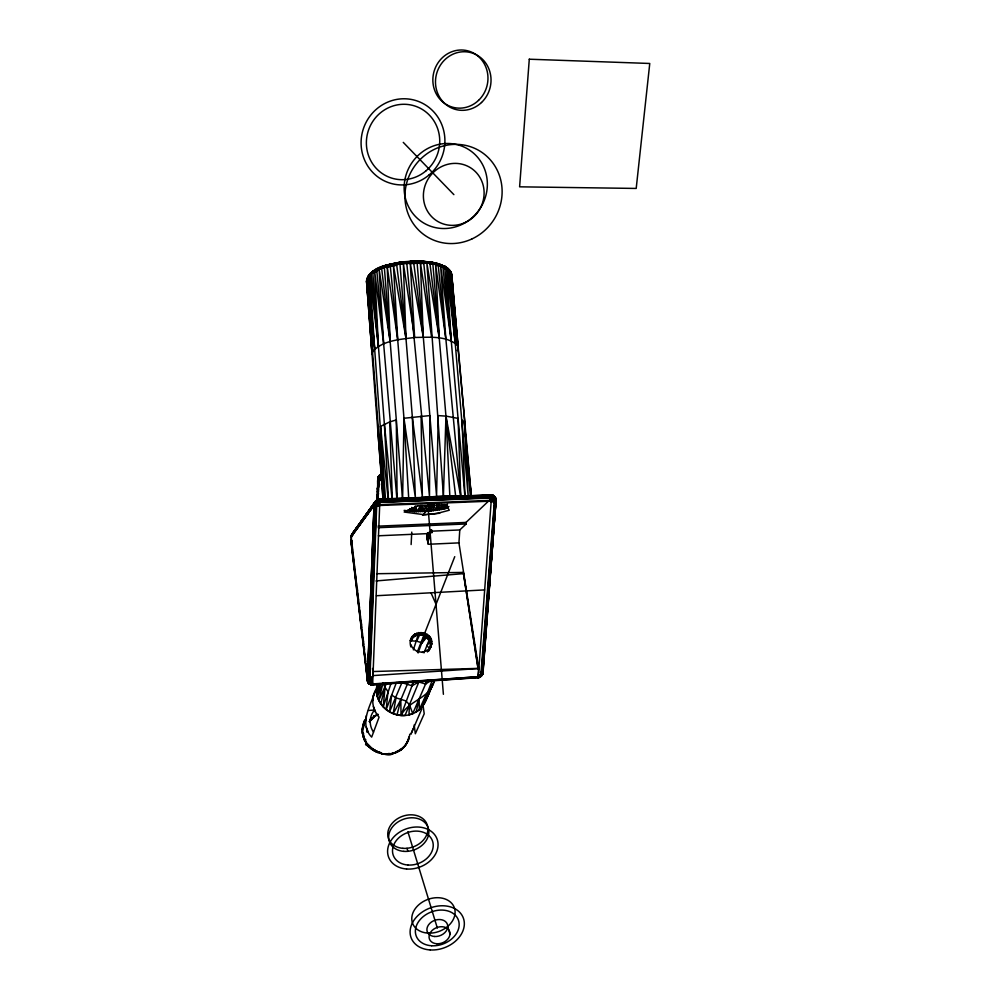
<?xml version="1.0" encoding="UTF-8"?>
<svg xmlns="http://www.w3.org/2000/svg" width="1000" height="1000" viewBox="0 0 1000 1000"><rect width="100%" height="100%" fill="white"/><g stroke="black" fill="none" stroke-linecap="round" stroke-linejoin="round"><path stroke-width="1.5" d="M378.05 495.412L378.488 481.925M378.475 481.975L377.488 491.062L378.387 493.65C377.95 496.675 377.612 494.588 378.288 489.913C378 484.9 375.725 476.887 381.337 473.875L380.887 477.863L378.875 482.075L377.1 499.125L377.413 494.237L378.387 493.65L377.6 487.837L378.312 482.85M493.625 501.213L495.85 499.137L496.037 501.163L494.387 501.737L491.238 500.325L380.125 504.637C371.512 511.125 373.325 498.9 379.75 499.05L490.95 494.9L494.6 496.6L496.112 500.513L494.475 496.5L490.7 494.9L493.925 496L494.4 501.587L480.812 675.05L478.137 676.75L372.638 683.938L370.6 682.975L369.837 680.65L376.675 506.337L377.413 504.012L380.225 502.287L491.425 498.013L494.338 498.762L495.037 496.975L491.55 494.95M350.938 541.65L351.475 539.925L351.587 542.625L351.087 536.587L351.85 534.362L375.1 501.812L377.413 504.012M351.087 537.388L351.488 535.062L376.025 500.7L374.113 505.625L375.15 504.113L377.587 503.75L375.688 501.037L351.85 534.362L351.025 537.038L374.025 505.475L367.362 680.475L369.075 683.75L372.625 684.975L379.925 499.275L377.475 499.712L375.625 501.262L380.138 501.337L380.225 502.287M404.125 510.387L414.762 511.637L429.1 511.188L429.162 504.1M378 503.3L376.188 500.662L379.663 499.113L380.037 500.363L376.613 502.562L375.487 505.662L368.675 680.9L369.588 683.675L372.463 684.9L478.45 677.675L480.175 676.237L479.613 675.837L479.275 677.425L477.75 677.775L482.1 675.062L483.062 672.475L482.887 667.237L482.6 673.162L480.525 675.337L477.663 676.413L477.537 677.5L478.25 677.312L491.425 498.013L490.825 494.85M491.95 500.962L495.375 497.825L496.05 500.337L482.587 672.8L481.625 675.475L479.288 677.375L372.463 684.688C371.512 684.062 371.875 684.688 370.712 677.45M369.988 681.838L367.812 681.587L367.463 680.3L374.087 504.55L376.225 503.15L377.788 503.512L377.6 502.638L380.138 501.337L380.037 500.363L376.188 500.662M351.475 539.925L351.025 542L351.85 534.362L376.812 500.138L378.212 503.1L377.6 502.638L376.838 503.587L375.95 506.325L369.162 680.638L367.425 680.8L367.775 681.975L369.85 681.188L367.75 680.9L367.337 679.663L369.837 680.65L373.25 675.575L372.488 668.438M377.262 496.925C378.013 493.775 377.15 488.3 378.575 483.375L378.85 485.763L378.413 482.262M402.625 498.562L403.963 418.263L397.713 339.8L390.225 265.6C408.338 262.913 440.337 256.5 451.788 274.788L471.325 496.463L469.462 479.288M478.663 676.188L479.275 677.425L479.988 675.662L480.737 676.6L478.925 677.5L479.237 676C481.625 678.737 484.487 670.925 482.537 668.775L483.038 671.85L482.962 667.212L483.038 671.85L482.55 668.775M366.725 731.85L366.775 729.412M367.725 681.575L368.55 683.213L370.525 682.887L368.338 682.925L367.65 681.425L371.925 683.825L370.662 684.7L369.375 683.988L368.738 679.825M366.962 731.7L367.013 729.287M415.025 263.587L415.15 261.962L416.312 261.65L430.913 262.825L440.125 265.3L447.088 269.862M409.125 737.725C407.238 745.575 400.513 751.875 392.675 753.612C384.25 761.375 346.388 730.288 377.887 752.55C364.9 748.112 357.975 731.25 365.475 719.388L363.888 722.55M377.625 495.25C378.475 493.675 376.65 490.438 378.675 489.938M378.7 476.138C378.812 481.112 380.138 472.1 378.3 477.463C379.538 478.963 378.725 477.463 379.237 475.425M380.225 501.3L491.45 497.05L494.338 498.762L495.037 501.662L482.088 673C482.075 675.275 478.8 677.9 479.538 676.287M377.125 498.8L377.3 496.325M453.15 294.637L451.788 274.788M410.85 646.912C404.925 626.638 439.65 629.412 430.138 648.288L431.188 645.738M490.538 497.35C491.7 493.175 496.362 496.6 493.062 498.512L493.35 495.45L490.875 497.512L493.113 495.45M432.825 263.738L445.962 416.112L443.413 495.85L411.4 498.475M425.05 505.825L424.85 511.488L422.15 505.45M367.475 280.475C371.075 263.113 397.287 263.725 411.312 261.575C423.888 261.825 446.8 260.35 451.5 275.3M367.388 680.638L369.95 681.7L368.338 682.925L370.025 681.963L367.887 681.938L367.738 680.163L374.438 505.9L375.8 501.613L379.825 499.325L377.475 499.712L378.913 502.638M374.438 505.9L374.2 504.988L367.488 680.962L368.5 680.525L375.262 506.213L376.875 505.15C374.1 502.375 373.35 504.562 376.8 505.45M371.512 677.45L372.625 684.975L372.388 683.925L371.45 684.912L371.7 683.75C369.738 685.875 367.663 682.362 368.212 680.425L374.95 505.475L376.637 501.475L379.975 499.963L376.812 500.138L371.938 507.35M376.838 503.587L377.25 504.275L374.513 505.238L376.312 506.337L369.5 680.662L367.65 681.65L351.613 540.237M377.038 500.913L377.875 479.575M378.025 500.213L378.688 483.575L377.9 479.975L379.312 480.588L378.25 477.3L378.862 475.887L379.988 479.175C376.25 478.75 380.112 475.712 378.575 476.45M378.3 477.463L378.862 475.887L379.975 476.45L378.663 478.113L379.775 476.512L378.438 477.85L379.425 476.287L378.425 476.712M483.1 672.025L482.675 673.675L481.375 673.75L482.425 673.188L495.45 501.2L494.8 498.25L491.65 496.388L378.162 501.213M379.3 477.562L379.825 476.138M451.488 273.238L449.775 270.125L445.438 266.75L437.725 263.612L428.45 261.788L429.75 262.7L433.975 262.725C413.7 259.637 391.525 260.912 373.275 271.062L385.438 265.637L400.188 262.262L422.738 261.262L433.975 262.725L406.737 262.65L405.625 261.988L416.688 261.087L428.45 261.788L437.725 263.612L445.438 266.75L451.037 272.162M411.125 544.55L411.763 532.1M418.862 682.013L412.013 685.775L401.912 682.65L389.525 711.862L391.688 695.05L396.025 697.862L405.875 700.9L409.487 704.688L408.963 714.825C391.987 719.325 372.95 703.2 376.987 685.487A25.587 23.788 21.7 0 0 405.05 715.413L418.862 682.013L425.6 683.975L431.463 680.312M436.525 263.55L441.488 264.85L447.137 267.875L448.95 269.6L448.787 270.712L447.137 267.875L444.688 266.288L433.562 262.625L445.438 266.75L444.712 266.9M379.425 478.175L379.575 480.662L378.975 479.688L379.263 478.675L379.275 480.3L380.275 476.538L379.6 478.512M409.538 511.312L409.712 508.575M369.162 680.638L369.888 681.438L368.288 682.125L369.125 683.675L369.4 683.1C371.362 683.988 369.712 684.55 371.575 684.275L370.913 677.463M478.625 676.675L478.925 677.5L478.075 676.338L477.75 677.775L478.725 668.525L458.938 542.875L459.787 529.95L466.15 523.962L466.012 522.425L489.075 500.588M491.662 494.9L491.938 498.05L492.113 494.988L493.237 496.075L492.85 498.375C495.913 495.05 491.463 494.988 489.975 498.688M496.087 501.012L496 500.05L482.938 672.525L482.1 675.062L480.462 675.5L481.163 676.075L483.038 672.375L496.012 500.275L493.7 502.337M415.163 506.075L414.762 511.637L413.025 507.925M490.6 499.137L493.988 496.05L494.575 497.938L493.787 499.263L495.288 497.375L494.625 496.675L490.112 500.9M375.3 691.125C370.812 705.037 358.55 723.737 371.675 737.113L379.087 717.15C372.337 709.925 370.575 698.325 375.788 689.75M482.938 672.525L481.45 673.35L494.725 501.712L496.05 499.6L482.775 673L481.425 673.487L482.75 673.512L483.1 672.2M378.263 483.137C377.625 486.712 378.75 488.888 377.475 492.025M419.913 263.6L420.2 262.038L425.337 262.1A40.9 14.663 -4.4 0 1 435.812 263.938C460.438 274.337 424.975 258.275 424.675 263.288L421.1 263.525M377.488 491.7L378.525 491.45M377.475 492.337C379.6 492.137 376.587 489.4 377.6 487.837C379.55 487.2 377.4 490.65 377.562 488.162M377.5 489.913L377.762 489.05M390.225 265.6C381.675 268.363 368.762 270.788 366.525 281.012L383.05 499.762L378.363 428.7L377.85 430.95L381.488 476.075M378.325 477.013C380 472.113 376.938 495.575 378.162 483.738M372.088 679.712L372.35 676.988M428.587 650.888L430.175 647.675L428.587 650.888L429.475 649.65M490.138 498.787L493.475 495.662L494.562 497.075L493.263 498.663L493.787 497.125L492.95 495.262L490.712 497.425M379.6 476.587L378.725 478.125L379.212 476.763M429.1 511.188L443.088 509.15L443.55 504.812M379.475 478.038L379.363 478.338M370.525 677.438L370.988 684.638L372.15 683.888L372.762 684.837M409.462 736.587L409.725 734.237M410.625 640.638L412.013 638L417.337 634.938L418.862 632.6L422.2 635L423.137 632.663L423.775 635.487L426.637 637.112L428.738 635.6L428.875 639.45L430.175 637.337L429.7 640.825L431.188 639.325L430.288 642.275L431.7 641.462L430.637 643.787L431.7 643.637L430.138 648.288L430.288 642.275L424.762 635L416.425 634.525M381.213 753.112C371.65 750.625 363.638 743.112 362.488 733.088C361.225 729.6 366.675 710.688 363.338 727.837M420.688 511.662L421.413 505.725M492.212 501.637L495.65 498.462L495.037 501.662M362.375 729.488L362.85 725.95M478 668.088L463.325 572.413L376.587 573.725M372.7 700.788L373.512 695.05M365.538 721.2L366.337 715.612M478.575 677.25L478.975 676.562L479.637 677.225L479.05 676.062M437.4 510.188L438.237 504.375M463.325 572.413L478.237 669.613L478.425 669.013M482.512 668.938L482.938 673.1L481.087 674.538C484.888 673.075 479.925 676.925 477.425 677.212M351.025 537.038L374.038 505.012L351.225 535.812L352.337 533.737M372.7 684.963L370.838 684.625L370.087 678.9M490.9 499.4C492.388 495.737 497.05 496.2 493.45 498.837L493.725 495.688M367.775 681.975L351.25 542.337L356.438 585.737M426.087 681.062L425.6 683.975L412.713 713.65L408.975 714.825C425.363 711.55 428.375 692.8 434.613 680.175M380.012 499.55L491.188 495.325L492.175 498.1L492.537 495.1L490.1 497.287M482.088 673L482.987 672.812L481.2 674.275L482.887 673.162L482.45 674.375L479.762 676.775M367.262 279.337L369.775 274.438L373.837 270.712L367.612 277.038L368.988 276.55L369.775 274.438C380.412 263.238 397.287 264.275 411.312 261.575L428.85 262.062L422.75 261.438M457.3 350.588L458.25 347.938L457.55 345.375C446.163 335.225 428.812 337.425 414.625 337.45C400.288 339.525 382.75 340.125 372.537 351.75L366.525 281.012L372.062 354.4L372.537 351.75L367.638 277.337L374.663 349.038L385.562 499.837M396.025 697.862L393.175 713.6L400.812 699.825L408.225 682.113M379.6 476.463L378.35 477.612M377.562 496.737L377.225 498.038M379.225 477.7L379.525 477.05M379.375 485.337L379.363 483.2M396.188 752.487C385.988 756.75 373.6 753.1 366.987 744.425M432.312 505.188L431.213 510.988L429.762 504.038M459.787 529.95L431.975 531.163L430.712 531.638L428.113 541.6L428.325 544.275L458.938 542.875M379.875 476.5L378.925 478.062L379.338 477.038M434.562 679.925C431.025 698.4 408.8 699.938 401.037 715.4L412.013 685.775L412.887 681.287M370.637 683.512L370.438 684.513L369.9 678.85M495.925 501.287L496.112 500.513L495.775 501.413M378.55 478.013L377.8 481.488L378.688 483.575L377.525 488.575M482.5 673.325L482.45 674.375L480.95 674.8L482.1 675.062L482.062 673.962M446.788 506.85L447.475 503.85M491.812 498.025L491.287 495.662L380.087 499.9M378.975 479.688L378.95 480.45L379.312 478.5M377.1 504.562C372.55 503.075 376.725 499.837 379.412 502.438L380.138 501.337L379.913 502.325L491.45 497.55L490.7 494.9M451.763 275.988L451.962 283.325M380.525 683.85L377.425 696.75L383 682.887L378.787 700.375L386.575 683.2M372.375 684.4L371.213 683.6C371.163 685.6 368.762 683.637 369.55 678.763M413.363 649.875L418.45 634.087M370.175 682.325C365.688 682.237 370.412 682.775 369.637 682.712L368.8 683.5L369.087 682.925M397.05 714.788L400.812 699.825L401.037 715.4M378.862 684.562L376.65 693L379.988 683.538M380.75 703.775L385.037 687.412L383.5 684.013M481.512 674.562L481.887 675.4L480.7 675.225L480.288 676.838L479.862 676.062L480.887 676.35L482.137 674.538L481.637 675.725L480.275 675.713L481.062 676.325L482.863 673.45M490.288 497.35L492.55 495.2L493.175 495.562L492.413 498.175L492.438 496.488L491.075 495.062L379.925 499.275M379.312 477.212L379.15 477.825L380.075 476.362L379.538 478.212M441.262 509.525L442.512 505.025M481.875 674.862L480.737 676.6L479.963 675.987L481.163 676.075L480.525 675.337M370.6 682.975L369.375 683.988L369.375 680.175M377.45 268.812L371.688 272.488L368.55 276.4L374.237 270.613L385.438 265.637L400.188 262.262L411.312 261.575L403.45 261.988A42 15.062 -4.4 0 0 394.038 263.538L397.088 262.925M432.725 684.125L425.737 700.562L432.725 684.125L430.35 688.037M377.35 496.75L377.212 497.65M408.875 737.1C407.9 741.45 403.95 750.05 399.387 749.688M394.475 752.613C401.362 751.587 407.825 744.225 409.113 736.988M414.387 636.062L414.963 634.1L415.812 635.388L416.825 633.162L417.337 634.938L418.938 634.712L418.862 632.6L420.575 634.738M491.45 497.05L491.362 496.075L380.15 500.325M368.15 682.588L366.825 672.575C368.425 675.025 365.775 685.3 371.062 683.413M377.837 684.8L376.5 689.212L377.95 684.875M363 727.663L364.688 722.15M480.925 675.763L477.537 677.5M418.088 652.962L424.363 635.725M413.075 728.875L410.962 734.087L421.85 708.8M437.562 503.95L435.375 510.487L434.1 504.975M492.062 498.075L492.312 497.312M421.95 706.988L432.038 680.962M428.738 635.6L427.85 638.2L427.975 636.912L426.637 637.112L427.088 634.275L425.275 636.2L424.762 635M369.263 681.25L370.125 682.212L368.55 683.213L371.575 684.275M430.55 646.838L431.7 643.637L430.725 645.325M491.5 500.163L494.9 497.025L495.588 498.125L493.938 499.5L494.5 499.062C496.037 495.062 491.85 495.538 490.45 499.012M446.325 504.675L444.812 508.762L443.088 509.15M410.438 640.588L412.05 636.925L412.013 638L414.963 634.1M490.913 494.9L492.438 495.788L492.638 498.263L492.85 495.913L491.188 495.325M391.087 683.15L383.237 706.875L385.037 687.412L387.987 691.513L386.188 709.587L396.425 682.55M427.825 635.975L422.075 642.85L416.712 641.188L411.163 640.837L412.212 638.05M371.112 677.463C373.013 684.338 373.512 687.375 369.412 682.15M417.35 651.912L454.75 556.663M418.65 511.688L421.112 505.475M491.987 497.25L491.45 497.55M422.337 652.475L428.725 649.35M353.8 532.788L352.025 535.737L351.538 535.188L352.175 534.712L352.55 535.487M423.975 652.913L429.675 638.8M426.763 681.112L425.6 683.975L427.938 679.925M372.875 684.3L478.5 676.7M377.75 492.275L378.413 494.575M375.387 501.413L351.85 534.362M492.163 501.15L495.475 498.038L495.6 498.925L494.062 499.75L494.637 499.363C496.388 495.45 492.225 495.75 490.75 499.263M492.3 498.125L492.625 497.4M478.55 676.912C476.925 677.325 477.962 677.3 478.975 676.775L478.275 676.3M482.987 672.763L481.788 674.212M441.775 504.438L439.363 509.875L439.087 504.237M430.962 688.525L424.125 703.925L426.037 694.775L419.275 709.675L419.15 699.1L416.175 711.912A25.587 23.788 21.7 0 0 426.763 696.975M416.712 641.188L419.862 634.325M381.275 752.763L377.025 751.462L376.7 752.15M379.663 502.362L380.138 501.337M412.013 685.775L413.888 681.825M408.475 740L404.562 746.287M374.688 506.025L376.975 504.85L376.55 504.125M491.825 500.688C493.475 496.912 497.512 497.35 494.95 500.688L496.025 499.888L495.7 498.225L492.25 501.337M379.75 499.15L377.912 499.487M438.1 264.575L430.475 264.075M491.613 500.337C492.713 496.375 497.675 497.137 494.85 500.012L494.175 500.025L494.762 499.688C496.863 494.6 491.425 497.625 489.938 500.65M422.075 642.85L426.388 635.025M492.525 498.212L492.912 497.512M351.087 536.688L351.6 536.025M428.325 544.275L426.712 533.663L430.712 531.638M411.163 640.837L414.15 635.7M492.275 501.838L495.725 498.688L495.775 499.762L494.263 500.3L494.85 500.012C496.962 496.225 492.912 496.375 491.375 500M436.8 265.663L437.488 264.762C419.25 260.9 399.762 261.663 382.25 268.275L381.275 267.85L377.137 269.85L372.55 273.113L373.725 273.337M370.363 683.688C370.625 684.938 369.412 682.725 369.725 678.8M374.237 270.613L369.125 274.625L367.312 278.188L368.088 276.575L368.062 278.35L368.612 277.725M372.275 684.513L372.638 683.938L372.463 684.9M423.775 635.487L425.188 633.288L425.275 636.2M369.237 721.525L374.263 716.188L378.188 714.338M369.525 721.55L375.562 715.638L369.738 721.488M430.238 640.512L426.875 645.725L429.812 648.65M369.787 721.425L371.15 719.338L369.462 721.663M420.788 505.475L416.675 511.688L415.988 506.087M406.25 263.45L430.913 262.825M492.75 498.312L493.188 497.65M493.488 501L495.8 498.913L495.812 500.188L494.325 500.575L495.6 498.925L495.163 497.312L491.725 500.513M431.975 531.163L430.337 533.587L429.55 532.125L429.137 536.175L428.488 532.638L428.387 538.875L426.812 535.775L427.788 542.175M358.975 526.062L360.712 523.562M365.025 517.325L367.612 513.587M356.012 529.925L357.738 527.45M362.05 521.237L367.238 513.775M368.963 511.287L376.737 500.112M378.775 499.225L373.512 506.55M375.163 269.913C384.712 264.9 395.438 262.962 405.625 261.988L403.3 263M376.025 500.7L352.912 533.2M356.037 529.913L357.8 527.413M363.938 518.65L367.45 513.638M370.975 508.638L377.113 499.875M373.762 505.675L378.312 499.338M379.9 475.9L381.613 473.638L380.075 475.662L381.413 474.513M351.225 535.812L374.175 504.075M374.375 506.438L379.162 499.15M381.337 473.875C377.3 476.625 381.8 473.5 379.988 479.175L379.05 475.662L379.725 475.812M377.6 506.25L379.375 503.837L379.5 505.5L490.325 501.188L491.238 500.325M379.5 505.5L380.125 504.637M351.087 536.587L374.025 505.475M496.087 500.875L494.975 501.025C497.062 498.825 493.85 495.387 491.287 495.662M368.237 275.837L369.325 274.587M478.263 676.737L481.788 673.062M422.912 514.9L432.15 504.562M375.387 270.912L376 271.562L379.113 268.825L394.45 263.863L416.312 261.65M378.537 477.362L379.688 476.512M369.913 683.312L369.55 680.238L369.712 684.188L370.688 683.075L369.95 683.238M369.637 682.712L370.375 682.675L369.125 683.675L370.875 683.25M404.775 746.25L400.188 750.275M371.587 683.7L371.45 684.912L372.312 684.038M489.988 500.75L494.475 496.5M490.975 502L495.513 497.788M493.562 501L495.8 498.913M490.288 498.9L493.65 495.788M491.85 500.775L495.275 497.612M490.938 499.462L494.425 496.262M493.663 501.425L496.05 499.6M493.7 501.637L495.938 499.6M404.275 746.237C400.625 750.25 393.438 754.85 388.587 753.475M493.663 501.912L496.1 500.062M493.688 502.125L496 500.05M372.6 273.125L381.863 267.962L379.862 269.237M375.525 271.288L378.425 269.575M370.225 719.338L377.425 714.312M374.95 506.125L375.95 506.325M371.538 273.038L372.875 271.887M370.275 273.412L371.262 272.613M376.312 506.337L376.175 505.238M410.213 262.4L411.312 261.575M399.45 750.825L402.375 748.688M437.9 264.062L445.438 266.75M380.475 267.625L382.875 266.663M372.55 273.113L374.538 271.9M376.287 269.675L374.5 270.775A41.775 14.988 -4.4 0 0 369.613 275.375M383.963 499.688L380.55 426.388L389.7 421.912L396.3 419.938L397.1 498.387M376 271.562L378.862 269.875M400.513 262.787L386.45 267.262L385.788 266.488L381.275 267.85L403.638 262.375L419.412 261.7L433.75 263.738L429.325 263.312M369.837 680.65L367.463 680.638M493.862 499.375L494.5 499.062M395.775 751.95L398.375 750.638M370.588 683.875L371.262 683.538M373.713 715.713L374.487 716.287L377.925 714.65M449.263 271.825L450.913 271.975L451.163 273.8L448.95 269.6L444.688 266.288L447.987 268.888M370.775 683.162L370.325 684.062M386.7 267.775L390.662 266.05L395.375 265.6M379.637 267.725L381.213 267.137M386.45 267.262L394.8 264.1L395.213 265.025M494 499.625L494.637 499.363M378.013 484.663L378.95 485.188M382.15 266.712L394.675 263.438M383.6 266.925L394.8 264.1L391.538 264.525L382.25 268.275L388.8 265.275L390.112 265.2L390.863 266.6M387.55 265.138L389.688 264.45M494.125 499.888L494.762 499.688M377.475 499.712L379.663 499.075M397.55 264.337C400.775 264.413 409.225 259.225 410.05 263.762M380.037 475.288L380.1 475.487M447.962 507.925L444.812 508.762L444.538 504.588M426.8 262.613L428.85 262.062M405.625 261.988L393.512 264.125M403.638 262.375L397.488 263.3L399.738 263.225L400.037 264.2L410.012 261.825L420.2 262.038L410.025 263.15M420.375 262.25L422.738 261.262M494.212 500.15L494.85 500.012M394.825 753L388.837 754.275L381.5 753.662L385.238 754.212M394.95 753.025L388.75 754.112M377.6 500.025L379.9 499.613M408.738 498.888L403.963 418.263L429.85 415.588L429.487 496.375L406.775 262.925M411.3 263.562L425.037 262.362L422.438 261.85M377.837 485.913L378.413 486.2L378.062 484.363M369.787 682.987L370.525 682.887M400.037 264.2L402.512 263.875M417.488 263.3L429.588 262.925L428.225 262.413M439.725 513.237L427.775 514.5M375.962 580.95L463.15 573.663M374.487 716.287L370.562 719.463M368.537 710.45L374.575 710.013A19.638 18.5 21.8 0 0 373.512 732.138M367.55 744.338L363.988 739.087M373.25 675.575L478.725 668.525M422.413 514.837L426.425 514.612M376.463 595.725L484.575 589.913M481.15 674.412L482.375 674.2M378.35 535.788L426.712 533.663L428.387 538.875L427.537 533.15M378 526.15L466.012 522.425M378.113 527.712L466.15 523.962M372.863 671.538L478.425 668.375M422.512 652.038C417.562 652.513 412.4 649.45 410.925 644.613M460.788 496.912L458.075 418.4L445.962 416.112L455.675 496.312L443.413 495.85L426.85 262.938L439.25 337.987L435.588 264.275L445.887 339.237L460.788 496.912L445.962 416.112L438.263 415.613L436.562 495.988L417.075 262.475M369.513 682.438L370.238 682.45M413.263 261.288L411.2 261.212L423.075 261.625M382.688 754L388.663 753.85M369.288 681.55L369.913 681.575M362.5 733.25L363.625 733.6M430.562 263.913L433.425 264.137M377.6 502.638L374.475 503.475L376.138 502.062L379.162 502.525M441.95 266.1L437.1 265.163L440.262 266.388L440.125 265.3M413.188 261.688L415.15 261.962L405 263.55L404.825 262.562L394.487 263.888M432.587 262.875L438.812 264.225M369.338 681.85L370.025 681.963M407.975 510.087L410.375 510.487A24.838 5.038 -4.7 0 0 419.75 510.988L427.088 510.7A24.838 5.038 -4.7 0 0 438.013 509.387L444.237 508.05A24.825 5.038 -4.7 0 0 448.925 506.475M415.062 634.538L417.337 634.938M371.325 748.888L371.975 748.375L367.875 744.163M480.55 675.387L481.4 675.788L481.2 674.85M378.663 486.925C376.675 485.525 379.487 489.25 377.663 488.175M481.012 675.675L480.538 671.9L481.587 675.188M379.5 484.663L378.263 483.85M373.237 749.137L377.025 751.462M447.925 268.35L447.137 267.875L450.913 271.975M445.9 267.613L447.1 268.6M379.425 479.825L379.087 479.263L379.137 480.838M479.387 676.625L478.862 676.137L479.2 677.062M372.463 684.688L371.613 683.625L372.038 684.3L371.312 677.463M365.037 739.112L365.925 740.025M403.263 142.375L453.888 194.65M378 479.137L379.312 480.588L378.113 478.237M366.287 743.288L368.6 746.213M362.75 727.487L362.488 733.088L364.475 740.075M351.35 541.35L350.962 540.575M367.75 284.5L366.675 282.213M378.05 502.262L378.438 502.925M367.275 744.45L364.325 739.212L362.875 733.487M427.35 540.05L428.113 541.6L427.025 537.913M430.85 530.025L432.075 532.663L431.625 529.775M421 632.425L422.2 635M444.975 267.887L445.45 268.925M377.9 479.975L378.875 482.075M370.825 683.55L371.15 684.237L370.462 678.962L371.025 683.575M378.525 487.887L377.95 485.9M426.9 650.675L427.488 651.963M431 592.788L436.037 604.312M370.45 683.475L370.725 684.163M373.4 706.612L375.575 712.175M477.863 676.375L478.113 677M366.2 726.875L368.275 732.288M409.487 704.688L412.713 713.65M379.925 474.837L380.887 477.863M447.738 926.9L450 934.112M369.738 683.25L369.95 683.938M465.012 424.2L451.075 272.438M407.887 831.7L437.337 928.037M377.837 480.763L378.688 483.575M406.987 848.3L407.887 851.325M411.737 507.35L412.938 511.562M378.862 480.15L379.025 479.475M363.212 733.562L364.65 739.2M362.625 733.388L364.1 739.188M425.95 505.775L426.975 511.35M423.688 262.688L431.613 337.262L420.412 262.538L423.288 337.088L410.225 262.675L414.625 337.45L403.338 263.275L405.975 338.375L412.337 416.938L415.387 497.85L403.963 418.263M399.95 263.712L405.975 338.375L393.375 264.887L397.713 339.8L387.2 266.388L390.163 341.662L379.113 269.2L383.65 343.888L396.85 498.4M350.9 540.938L367.475 680.962M480.55 671.9L481.037 674.975M421.838 505.712L422.75 511.6M464.975 496.175L462.025 420.087L464.35 422.05L468.25 497.188L455.213 343L446.525 268.188L451.275 340.925L440.588 265.613L445.887 339.237L438.175 264.9M422.975 704.762L424.212 713.812L415.337 733.75L414.175 724.938M413.675 262.525L423.288 337.088M396.625 264.25L405.975 338.375M429.913 263.288L439.25 337.987M412.337 416.938L422.362 497L421.087 416.025M376.775 270.25L383.65 343.888L374.663 271.363L378.425 346.375L369.688 274.887L374.663 349.038L368.525 276.112M356.8 588.837L361.438 627.6M361.8 630.7L363.475 644.65M365.513 661.712L364.038 647.887M365.875 664.812L366.5 669.513M366.8 672.562L367.912 681.862M368.137 679.4L368.638 683.138M381.637 268.188L390.163 341.662M369.05 680.025L369.588 683.775M361.225 621.862L361.587 624.963M363.2 638.9L363.562 642M364.2 646.737L364.562 649.837M365.188 655.938L365.55 659.038M366.188 663.787L366.55 666.888M367.163 672.975L367.525 676.075M367.887 679.163L368.375 682.875M351.95 545.725L352.5 550.363M353.038 555L353.587 559.65M353.95 562.737L354.487 567.375M355.037 572.025L355.575 576.663M355.938 579.763L356.488 584.4M357.038 589.038L357.575 593.675M357.938 596.775L358.488 601.413M358.85 604.513L359.575 610.7M359.938 613.787L360.475 618.438M360.838 621.525L361.562 627.712M361.925 630.812L362.475 635.45M362.837 638.55L363.562 644.737M365.562 661.75L364.825 655.562L365.538 660.362M368.888 679.95L369.25 683.587M357.225 587.75L357.587 590.85M358.212 596.938L358.562 600.025M359.1 604.65L359.55 607.875M360.15 613.913L360.562 617.075M361.037 621.638L361.562 626.275M362.1 630.9L362.587 634.175M362.975 638.625L363.575 643.363M442.8 266.4L451.275 340.925M368.575 679.737L368.938 683.375M458.25 347.938L451.562 273.6L457.55 345.375L449.325 270.225L455.213 343L448.05 269.175M410.887 508.675L411.188 511.45M380.55 426.388L388.237 499.837M467.537 460.637L467.863 463.75M468.5 469.963L469.137 476.188M372.775 272.5L384.375 424.1L392.15 499.825M371.112 273.675L378.425 346.375M450.325 271.312L457.55 345.375M482.6 667.225L483.038 671.85L482.962 667.225M471.325 496.55L464.35 422.05L470.337 496.788M444.775 267.262L464.9 496.163M427.825 504.65L443.4 694.3M367.463 287.975L367.088 283.375L367.512 289.55M367.975 294.1L368.488 300.225M369 306.363L369.513 312.488M370.163 320.15L370.538 324.738M366.625 279.8L372.537 351.75M381.737 479.188L382.488 488.525M382.863 493.188L383.363 499.412M452.438 289.438L452.812 294.025M453.537 303.2L453.775 306.25M384.338 267.25L402.475 498.562M367 278.575L383.738 499.75M453.488 299.3L453.95 305.525M454.538 313.288L454.875 317.95M455.45 325.725L455.688 328.837M367.837 294.188L368.488 303.45M368.713 306.537L372.062 354.4M381.2 465.487L381.512 470.125M382.038 477.85L382.463 484.038M382.987 491.763L383.512 499.487M384.375 424.1L388.475 499.787M445.962 416.112L449.837 495.962M389.7 421.912L392.362 499.8M433.212 505.087L433.312 510.75M429.338 649.862A10.588 9.65 21.6 0 1 428.988 650.387M410.387 640.7A10.588 9.65 21.6 0 1 423.975 635.562A10.588 9.65 21.6 0 1 429.95 648.763M529.288 59.212L519.612 186.825L636.2 188.438L649.762 63.475L529.288 59.212M496.025 500.725L493.762 502.825L496.025 500.725M496.025 500.5L493.775 502.55L496.025 500.5M417.8 505.875L404.162 512.038L423.663 514.625A24.35 4.875 -4.7 0 0 438.338 513.112L449.275 510.225L446.15 504.75L417.8 505.875M483.038 671.85L482.788 667.2L483.038 671.85M471.788 239.013A50.338 47.838 -56.9 0 0 483.413 153.463A50.338 47.838 -56.9 0 0 405.4 189.387A50.338 47.838 -56.9 0 0 471.788 239.013M425.75 171.05A37.862 36.513 -69.8 0 0 416.662 106.65A37.862 36.513 -69.8 0 0 366.75 148.25A37.862 36.513 -69.8 0 0 425.75 171.05M465.312 222.463A31.463 29.9 -56.9 0 0 472.3 168.975A31.463 29.9 -56.9 0 0 423.65 191.7A31.463 29.9 -56.9 0 0 465.312 222.463M464.05 223.363A43.075 41.05 -58.4 0 0 468.963 149.725A43.075 41.05 -58.4 0 0 404.225 184.925A43.075 41.05 -58.4 0 0 464.05 223.363M428.888 175.113A43.275 41.737 -69.8 0 0 418.6 101.5A43.275 41.737 -69.8 0 0 361.5 148.963A43.275 41.737 -69.8 0 0 428.888 175.113M431.688 945.763A22.538 17.05 -21.2 0 0 458.4 920.1A22.538 17.05 -21.2 0 0 421.7 917.962A22.538 17.05 -21.2 0 0 431.688 945.763M430.275 949.95A27.912 21.113 -21.2 0 0 463.4 918.2A27.912 21.113 -21.2 0 0 417.987 915.5A27.912 21.113 -21.2 0 0 430.275 949.95M407.825 865.013A20.888 16.363 -20.7 0 0 432.488 840.925A20.888 16.363 -20.7 0 0 398.275 838.337A20.888 16.363 -20.7 0 0 407.825 865.013M406.55 869A25.863 20.25 -20.7 0 0 437.137 839.2A25.863 20.25 -20.7 0 0 394.787 835.95A25.863 20.25 -20.7 0 0 406.55 869M481.512 102.5A29.425 27.65 -74.6 0 0 472.25 53.025A29.425 27.65 -74.6 0 0 436 87.6A29.425 27.65 -74.6 0 0 481.512 102.5M478.55 100.375A29.2 27.45 -75.1 0 0 469.312 51.275A29.2 27.45 -75.1 0 0 433.363 85.575A29.2 27.45 -75.1 0 0 478.55 100.375M434.7 936.5A10.738 8.113 -21.2 0 0 447.375 924.25A10.738 8.113 -21.2 0 0 429.888 923.3A10.738 8.113 -21.2 0 0 434.7 936.5M436.887 943.763A10.8 8.15 -21.2 0 0 449.637 931.45A10.8 8.15 -21.2 0 0 432.05 930.512A10.8 8.15 -21.2 0 0 436.887 943.763M402.9 848.337A20.55 16.2 -20.5 0 0 427.137 824.575A20.55 16.2 -20.5 0 0 393.438 821.912A20.55 16.2 -20.5 0 0 402.9 848.337M403.787 851.363A20.612 16.238 -20.6 0 0 428.1 827.537A20.612 16.238 -20.6 0 0 394.312 824.9A20.612 16.238 -20.6 0 0 403.787 851.363M427.95 933.112A22.287 16.95 -21.1 0 0 454.338 907.688A22.287 16.95 -21.1 0 0 418.025 905.475A22.287 16.95 -21.1 0 0 427.95 933.112"/></g></svg>
